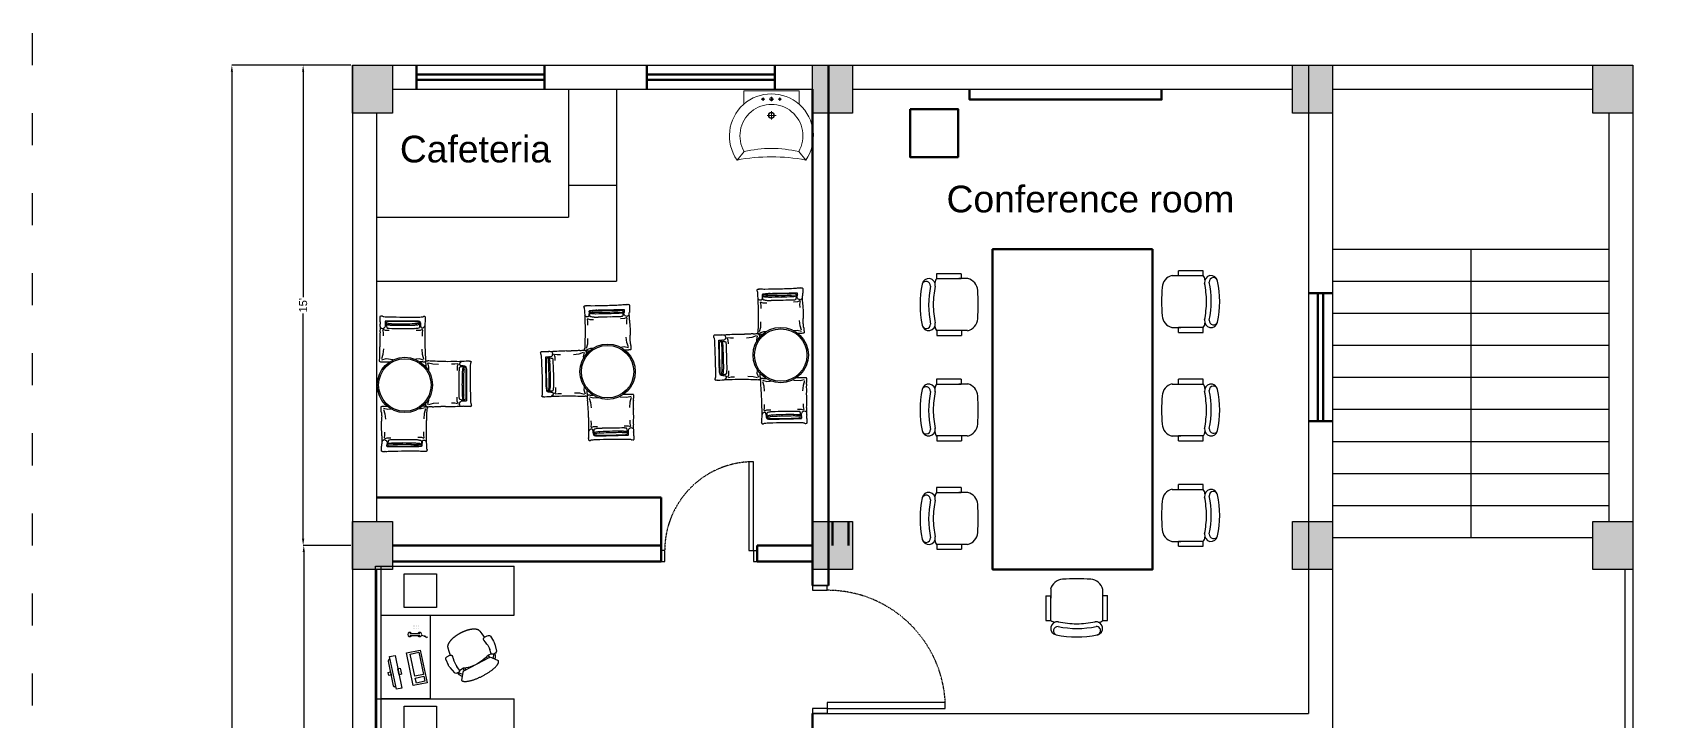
# Model space of a CAD drawing. Header units: inches. Extents: x 2702 to 16065, y 1501 to 3657.
# Drawn here: x 5387 to 5997, y 2632 to 2890 of the extents above; entities that cross this region are included whole.
import ezdxf

# ---------------------------------------------------------------- set-up
doc = ezdxf.new("R2010")
doc.units = ezdxf.units.IN
doc.linetypes.add('ACAD_ISO03W100', pattern=[30, 12, -18])
doc.linetypes.add('HIDDEN4', pattern=[0.09375, 0.0625, -0.03125])
doc.layers.add('A-FURNITURE', color=255, linetype='Continuous', lineweight=5)
for name, color, linetype in [('dimensions', 210, 'Continuous'), ('furniture', 7, 'Continuous'), ('sanitary', 110, 'Continuous'), ('text', 10, 'Continuous')]:
    doc.layers.add(name, color=color, linetype=linetype)
doc.styles.get("Standard").update_dxf_attribs({"font": 'arial.ttf'})
doc.dimstyles.new('ISO-25', dxfattribs={"dimtxt": 3, "dimasz": 2.5, "dimexe": 0, "dimexo": 0.625, "dimtad": 0, "dimlunit": 4, "dimtxsty": 'Standard', "dimcen": 2.5, "dimadec": 0, "dimazin": 0, "dimtfac": 1, "dimtmove": 0, "dimatfit": 3, "dimfxl": 1, "dimarcsym": 0})

# ---------------------------------------------------------------- blocks, each defined once
blk = doc.blocks.new('*D31')
at = {"layer": 'Defpoints', "color": 0, "transparency": 16777216}
for p in [(5461.75, 2878.23), (5507.01, 2878.23), (5507.01, 1978.23)]:
    blk.add_point(p, dxfattribs=at)
at = {"layer": 'dimensions', "color": 0, "lineweight": -2, "transparency": 16777216}
for p, q in [((5506.38, 2878.23), (5461.75, 2878.23)), ((5461.75, 2875.73), (5461.75, 2431.39)), ((5461.75, 1980.73), (5461.75, 2425.07)), ((5506.38, 1978.23), (5461.75, 1978.23))]:
    blk.add_line(p, q, dxfattribs=at)
at = {"layer": 'dimensions', "color": 0, "transparency": 16777216}
for points in [[(5461.33, 2875.73), (5462.16, 2875.73), (5461.75, 2878.23)], [(5461.33, 1980.73), (5462.16, 1980.73), (5461.75, 1978.23)]]:
    blk.add_solid(points, dxfattribs=at)
at = {"layer": 'dimensions', "color": 0, "lineweight": 100, "transparency": 16777216, "insert": (5461.75, 2428.23), "char_height": 3, "attachment_point": 5, "rotation": 90}
blk.add_mtext("75'", dxfattribs=at)
blk = doc.blocks.new('*D38')
at = {"layer": 'Defpoints', "color": 0, "transparency": 16777216}
for p in [(5488.71, 2698.23), (5507.01, 2698.23), (5507.01, 2518.23)]:
    blk.add_point(p, dxfattribs=at)
at = {"layer": 'dimensions', "color": 0, "lineweight": -2, "transparency": 16777216}
for p, q in [((5506.38, 2698.23), (5488.71, 2698.23)), ((5488.71, 2695.73), (5488.71, 2611.26)), ((5488.71, 2520.73), (5488.71, 2605.2)), ((5506.38, 2518.23), (5488.71, 2518.23))]:
    blk.add_line(p, q, dxfattribs=at)
at = {"layer": 'dimensions', "color": 0, "transparency": 16777216}
for points in [[(5488.29, 2695.73), (5489.13, 2695.73), (5488.71, 2698.23)], [(5488.29, 2520.73), (5489.13, 2520.73), (5488.71, 2518.23)]]:
    blk.add_solid(points, dxfattribs=at)
at = {"layer": 'dimensions', "color": 0, "lineweight": 100, "transparency": 16777216, "insert": (5488.71, 2608.23), "char_height": 3, "attachment_point": 5, "rotation": 90}
blk.add_mtext("15'", dxfattribs=at)
blk = doc.blocks.new('*D39')
at = {"layer": 'Defpoints', "color": 0, "transparency": 16777216}
for p in [(5488.48, 2878.23), (5507.01, 2878.23), (5507.01, 2698.23)]:
    blk.add_point(p, dxfattribs=at)
at = {"layer": 'dimensions', "color": 0, "lineweight": -2, "transparency": 16777216}
for p, q in [((5506.38, 2878.23), (5488.48, 2878.23)), ((5488.48, 2875.73), (5488.48, 2791.26)), ((5488.48, 2700.73), (5488.48, 2785.2)), ((5506.38, 2698.23), (5488.48, 2698.23))]:
    blk.add_line(p, q, dxfattribs=at)
at = {"layer": 'dimensions', "color": 0, "transparency": 16777216}
for points in [[(5488.06, 2875.73), (5488.89, 2875.73), (5488.48, 2878.23)], [(5488.06, 2700.73), (5488.89, 2700.73), (5488.48, 2698.23)]]:
    blk.add_solid(points, dxfattribs=at)
at = {"layer": 'dimensions', "color": 0, "lineweight": 100, "transparency": 16777216, "insert": (5488.48, 2788.23), "char_height": 3, "attachment_point": 5, "rotation": 90}
blk.add_mtext("15'", dxfattribs=at)
blk = doc.blocks.new('CH3')
for p, q in [((-259, 349), (-259, 141)), ((-218, 349), (-259, 349)), ((-218, 142), (-218, 349)), ((259, 350), (218, 350)), ((218, 350), (218, 142)), ((259, 142), (259, 350)), ((-218, 89), (-218, 163)), ((218, 87), (218, 162))]:
    blk.add_line(p, q)
at = {"linetype": 'Continuous'}
for p, q in [((-218, 141), (-259, 141)), ((259, 142), (218, 142))]:
    blk.add_line(p, q, dxfattribs=at)
for centre, radius, start, end in [((-163, 416), 55.3, 99.8988, 279.7522), ((-166, 436), 35.2, 94.9128, 274.9128), ((0, -348), 836, 78.0899, 101.9101), ((-4, -349), 766, 78.0112, 101.9888), ((163, 416), 55.3, 260.2478, 80.1012), ((159, 437), 36.2, 265.0872, 70.3213), ((18, -535), 913, 91.1567, 100.8714), ((-18, -535), 913, 79.1286, 88.8433), ((-111, 115), 111, 193.2566, 265.9234), ((0, 1666), 1666, 265.9234, 274.0766), ((111, 115), 111, 274.0766, 345.8334)]:
    blk.add_arc(centre, radius, start, end, dxfattribs=at)
for centre, start, end in [((-181, 309), 90.7226, 132.8382), ((180, 309), 47.1618, 87.5717)]:
    blk.add_arc(centre, 54.9, start, end)
blk = doc.blocks.new('con tab')
at = {"layer": 'A-FURNITURE', "color": 0, "lineweight": 100}
blk.add_lwpolyline([(4432.91, 2809.23), (4432.91, 2689.23), (4372.91, 2689.23), (4372.91, 2809.23)], close=True, dxfattribs=at)
at = {"color": 0, "xscale": 0.04466668239768105, "yscale": 0.04466668239768105, "zscale": 0.04466668239768105}
for p, rotation in [((4367.52, 2788.49), 89.99999999999999), ((4436.25, 2789.62), 270), ((4367.52, 2748.97), 89.99999999999999), ((4436.25, 2748.97), 270), ((4367.52, 2708.32), 89.99999999999999), ((4436.25, 2709.46), 270), ((4404.43, 2685.71), 180)]:
    blk.add_blockref('CH3', p, dxfattribs=dict(at, rotation=rotation))
blk = doc.blocks.new('AP00XXXX$0$A$C53421247')
at = {"color": 0}
for p, q in [((7, 368), (36, 460)), ((90, 476), (63, 478)), ((73, 477), (80, 503)), ((80, 503), (99, 534)), ((82, 595), (83, 598)), ((82, 593), (82, 595)), ((140, 501), (82, 587)), ((83, 598), (85, 600)), ((85, 600), (87, 604)), ((87, 604), (90, 607)), ((90, 607), (92, 609)), ((92, 609), (95, 612)), ((95, 493), (93, 475)), ((95, 612), (99, 614)), ((113, 514), (95, 493)), ((99, 614), (103, 617)), ((99, 534), (115, 538)), ((113, 453), (100, 394)), ((103, 617), (106, 619)), ((106, 619), (111, 621)), ((111, 621), (115, 624)), ((120, 459), (111, 457)), ((127, 514), (113, 514)), ((115, 624), (120, 626)), ((120, 626), (126, 628)), ((123, 459), (120, 459)), ((145, 454), (123, 459)), ((126, 628), (132, 630)), ((134, 510), (127, 514)), ((132, 630), (137, 632)), ((137, 632), (144, 634)), ((151, 491), (140, 501)), ((144, 634), (149, 636)), ((160, 452), (145, 454)), ((149, 636), (157, 638)), ((165, 488), (151, 491)), ((157, 638), (163, 639)), ((168, 452), (160, 452)), ((163, 639), (170, 641)), ((166, 452), (165, 488)), ((550, 463), (165, 488)), ((184, 457), (168, 452)), ((170, 641), (178, 643)), ((178, 643), (186, 644)), ((255, 473), (184, 457)), ((186, 644), (194, 646)), ((195, 486), (192, 459)), ((194, 646), (202, 647)), ((202, 647), (210, 648)), ((210, 648), (219, 649)), ((219, 649), (227, 650)), ((227, 650), (236, 651)), ((236, 651), (245, 652)), ((245, 652), (254, 652)), ((254, 652), (263, 653)), ((264, 474), (255, 473)), ((263, 653), (273, 653)), ((327, 478), (264, 474)), ((273, 653), (282, 654)), ((282, 654), (292, 654)), ((292, 654), (302, 654)), ((302, 654), (311, 654)), ((311, 654), (321, 654)), ((321, 654), (331, 654)), ((373, 474), (327, 478)), ((331, 654), (341, 654)), ((341, 654), (351, 653)), ((351, 653), (361, 653)), ((361, 653), (371, 652)), ((371, 652), (381, 652)), ((434, 465), (373, 474)), ((381, 652), (390, 651)), ((390, 651), (401, 650)), ((401, 650), (410, 649)), ((410, 649), (420, 648)), ((420, 648), (430, 646)), ((430, 646), (439, 646)), ((461, 459), (434, 465)), ((439, 646), (449, 644)), ((449, 644), (458, 642)), ((458, 642), (468, 641)), ((496, 446), (461, 459)), ((468, 641), (477, 639)), ((477, 639), (486, 637)), ((486, 637), (495, 636)), ((495, 636), (504, 634)), ((529, 434), (496, 446)), ((504, 634), (513, 632)), ((513, 632), (520, 630)), ((520, 465), (518, 438)), ((520, 630), (529, 627)), ((529, 627), (537, 625)), ((537, 625), (545, 623)), ((545, 623), (552, 620)), ((545, 430), (550, 463)), ((550, 463), (564, 465)), ((552, 620), (559, 618)), ((559, 618), (566, 616)), ((564, 465), (576, 474)), ((566, 616), (573, 614)), ((573, 614), (580, 611)), ((576, 474), (643, 549)), ((580, 611), (586, 608)), ((585, 483), (591, 485)), ((586, 608), (592, 605)), ((591, 485), (604, 482)), ((592, 605), (597, 603)), ((597, 603), (603, 600)), ((603, 600), (608, 597)), ((604, 482), (620, 461)), ((618, 502), (606, 508)), ((608, 597), (613, 595)), ((613, 595), (617, 591)), ((617, 591), (621, 588)), ((633, 471), (618, 502)), ((620, 461), (621, 444)), ((621, 588), (625, 586)), ((650, 442), (623, 444)), ((625, 586), (629, 582)), ((629, 582), (632, 580)), ((632, 580), (635, 576)), ((636, 460), (633, 471)), ((635, 576), (637, 574)), ((638, 443), (636, 460)), ((637, 574), (639, 571)), ((639, 571), (641, 568)), ((641, 568), (642, 565)), ((642, 565), (643, 562)), ((643, 562), (644, 559)), ((644, 559), (645, 556)), ((645, 556), (645, 553)), ((2, 245), (0, 325)), ((97, 312), (98, 282)), ((98, 280), (103, 245)), ((545, 430), (529, 434)), ((564, 429), (545, 430)), ((588, 432), (564, 429)), ((588, 250), (580, 218)), ((591, 432), (588, 432)), ((593, 282), (588, 252)), ((597, 428), (591, 432)), ((595, 413), (600, 364)), ((690, 327), (673, 421)), ((682, 205), (691, 283)), ((26, 220), (76, 217)), ((83, 159), (80, 217)), ((90, 114), (83, 159)), ((90, 111), (90, 114)), ((90, 110), (90, 111)), ((91, 107), (90, 110)), ((92, 105), (91, 107)), ((92, 102), (92, 105)), ((93, 100), (92, 102)), ((94, 98), (93, 100)), ((95, 96), (94, 98)), ((96, 93), (95, 96)), ((97, 91), (96, 93)), ((99, 89), (97, 91)), ((100, 87), (99, 89)), ((101, 84), (100, 87)), ((103, 82), (101, 84)), ((105, 80), (103, 82)), ((107, 78), (105, 80)), ((109, 76), (107, 78)), ((111, 73), (109, 76)), ((113, 72), (111, 73)), ((116, 69), (113, 72)), ((118, 67), (116, 69)), ((120, 65), (118, 67)), ((123, 63), (120, 65)), ((125, 60), (123, 63)), ((128, 59), (125, 60)), ((132, 57), (128, 59)), ((135, 54), (132, 57)), ((138, 53), (135, 54)), ((141, 51), (138, 53)), ((144, 49), (141, 51)), ((148, 47), (144, 49)), ((151, 45), (148, 47)), ((155, 44), (151, 45)), ((158, 42), (155, 44)), ((162, 40), (158, 42)), ((165, 38), (162, 40)), ((169, 36), (165, 38)), ((173, 34), (169, 36)), ((178, 33), (173, 34)), ((182, 31), (178, 33)), ((186, 30), (182, 31)), ((190, 28), (186, 30)), ((194, 27), (190, 28)), ((199, 25), (194, 27)), ((204, 24), (199, 25)), ((207, 22), (204, 24)), ((212, 21), (207, 22)), ((217, 19), (212, 21)), ((221, 18), (217, 19)), ((226, 17), (221, 18)), ((231, 16), (226, 17)), ((236, 15), (231, 16)), ((241, 14), (236, 15)), ((246, 13), (241, 14)), ((250, 11), (246, 13)), ((256, 10), (250, 11)), ((261, 9), (256, 10)), ((266, 8), (261, 9)), ((271, 8), (266, 8)), ((276, 7), (271, 8)), ((281, 6), (276, 7)), ((287, 5), (281, 6)), ((291, 4), (287, 5)), ((297, 4), (291, 4)), ((302, 4), (297, 4)), ((307, 2), (302, 4)), ((313, 2), (307, 2)), ((318, 2), (313, 2)), ((323, 1), (318, 2)), ((328, 1), (323, 1)), ((334, 1), (328, 1)), ((339, 1), (334, 1)), ((344, 0), (339, 1)), ((350, 1), (344, 0)), ((356, 0), (350, 1)), ((360, 0), (356, 0)), ((366, 0), (360, 0)), ((371, 0), (366, 0)), ((376, 1), (371, 0)), ((382, 0), (376, 1)), ((387, 1), (382, 0)), ((392, 1), (387, 1)), ((397, 1), (392, 1)), ((402, 1), (397, 1)), ((407, 2), (402, 1)), ((412, 2), (407, 2)), ((417, 3), (412, 2)), ((423, 3), (417, 3)), ((427, 4), (423, 3)), ((432, 4), (427, 4)), ((437, 6), (432, 4)), ((442, 6), (437, 6)), ((447, 7), (442, 6)), ((451, 8), (447, 7)), ((455, 9), (451, 8)), ((460, 9), (455, 9)), ((465, 10), (460, 9)), ((469, 12), (465, 10)), ((474, 12), (469, 12)), ((478, 13), (474, 12)), ((482, 15), (478, 13)), ((486, 16), (482, 15)), ((490, 17), (486, 16)), ((494, 18), (490, 17)), ((498, 19), (494, 18)), ((502, 21), (498, 19)), ((506, 22), (502, 21)), ((510, 23), (506, 22)), ((514, 25), (510, 23)), ((517, 27), (514, 25)), ((520, 28), (517, 27)), ((524, 30), (520, 28)), ((528, 31), (524, 30)), ((530, 33), (528, 31)), ((533, 35), (530, 33)), ((537, 36), (533, 35)), ((539, 38), (537, 36)), ((542, 40), (539, 38)), ((545, 42), (542, 40)), ((547, 43), (545, 42)), ((550, 46), (547, 43)), ((552, 47), (550, 46)), ((555, 49), (552, 47)), ((557, 51), (555, 49)), ((559, 53), (557, 51)), ((561, 55), (559, 53)), ((563, 57), (561, 55)), ((565, 59), (563, 57)), ((567, 61), (565, 59)), ((568, 63), (567, 61)), ((569, 65), (568, 63)), ((571, 67), (569, 65)), ((572, 70), (571, 67)), ((573, 71), (572, 70)), ((574, 74), (573, 71)), ((575, 76), (574, 74)), ((576, 78), (575, 76)), ((577, 81), (576, 78)), ((577, 82), (590, 128)), ((577, 82), (577, 81)), ((590, 128), (600, 187)), ((602, 186), (655, 183))]:
    blk.add_line(p, q, dxfattribs=at)
for centre, radius, start, end in [((60, 452), 25.4, 85.1777, 163.418), ((88, 591), 6.35, 164.3929, 214.029), ((87, 451), 25.4, 6.3757, 85.1777), ((620, 418), 25.4, 85.208, 169.2349), ((638, 553), 6.35, 318.2555, 357.1149), ((648, 417), 25.4, 9.9024, 85.208), ((153, 324), 152, 163.1174, 179.4456), ((28, 245), 25.4, 180.1777, 266.5099), ((78, 242), 25.4, 266.5099, 4.8356), ((446, 342), 350, 171.2066, 184.7536), ((124, 283), 25.4, 182.6801, 187.8199), ((563, 256), 25.4, 345.2, 350.3398), ((251, 353), 350, 348.2663, 1.8132), ((620, 418), 25.4, 169.2349, 190.8913), ((539, 300), 152, 353.5743, 9.9024), ((604, 212), 25.4, 165.2, 266.5099), ((657, 209), 25.4, 266.5099, 353.5743)]:
    blk.add_arc(centre, radius, start, end, dxfattribs=at)
blk = doc.blocks.new('A$C6978789A')
at = {"color": 0}
for p, q in [((-1.628, 0), (-1.628, 1.736)), ((-1.012, 1.736), (-1.628, 1.736)), ((-1.012, 0.072), (-1.012, 1.736)), ((0.036, 0), (0.036, 1.736)), ((0.652, 1.736), (0.036, 1.736)), ((0.652, 0.072), (0.652, 1.736)), ((0.036, 0.688), (-1.012, 0.688)), ((-0.758, 0.61), (-0.743, 0.615)), ((-0.753, 0.62), (-0.738, 0.625)), ((-0.748, 0.63), (-0.733, 0.635)), ((-0.743, 0.64), (-0.728, 0.645)), ((-0.577, 0.558), (-0.168, 0.645)), ((-0.249, 0.605), (-0.185, 0.619)), ((-0.185, 0.619), (-0.162, 0.512)), ((-0.168, 0.645), (-0.131, 0.473)), ((0.036, 0.688), (0.036, 0.072)), ((1.7, 0.688), (0.652, 0.688)), ((0.906, 0.61), (0.921, 0.615)), ((0.911, 0.62), (0.926, 0.625)), ((0.916, 0.63), (0.931, 0.635)), ((0.921, 0.64), (0.936, 0.645)), ((1.088, 0.558), (1.496, 0.645)), ((1.415, 0.605), (1.479, 0.619)), ((1.479, 0.619), (1.502, 0.512)), ((1.496, 0.645), (1.533, 0.473)), ((1.7, 0.688), (1.7, 0.072)), ((-0.89, 0.541), (-0.89, 0.541)), ((-0.89, 0.517), (-0.89, 0.517)), ((-0.89, 0.494), (-0.89, 0.494)), ((-0.89, 0.471), (-0.89, 0.471)), ((-0.866, 0.541), (-0.866, 0.541)), ((-0.866, 0.517), (-0.866, 0.517)), ((-0.866, 0.494), (-0.866, 0.494)), ((-0.866, 0.471), (-0.866, 0.471)), ((-0.843, 0.541), (-0.843, 0.541)), ((-0.843, 0.517), (-0.843, 0.517)), ((-0.843, 0.494), (-0.843, 0.494)), ((-0.843, 0.471), (-0.843, 0.471)), ((-0.783, 0.429), (-0.783, 0.553)), ((-0.762, 0.577), (-0.753, 0.606)), ((-0.758, 0.429), (-0.758, 0.553)), ((-0.54, 0.386), (-0.577, 0.558)), ((-0.55, 0.541), (-0.271, 0.601)), ((-0.527, 0.433), (-0.55, 0.541)), ((-0.131, 0.473), (-0.54, 0.386)), ((-0.248, 0.493), (-0.527, 0.433)), ((-0.271, 0.601), (-0.248, 0.493)), ((-0.226, 0.498), (-0.249, 0.605)), ((-0.162, 0.512), (-0.226, 0.498)), ((0.774, 0.541), (0.774, 0.541)), ((0.774, 0.517), (0.774, 0.517)), ((0.774, 0.494), (0.774, 0.494)), ((0.774, 0.471), (0.774, 0.471)), ((0.798, 0.541), (0.798, 0.541)), ((0.798, 0.517), (0.798, 0.517)), ((0.798, 0.494), (0.798, 0.494)), ((0.798, 0.471), (0.798, 0.471)), ((0.821, 0.541), (0.821, 0.541)), ((0.821, 0.517), (0.821, 0.517)), ((0.821, 0.494), (0.821, 0.494)), ((0.821, 0.471), (0.821, 0.471)), ((0.881, 0.429), (0.881, 0.553)), ((0.902, 0.577), (0.911, 0.606)), ((0.906, 0.429), (0.906, 0.553)), ((1.124, 0.386), (1.088, 0.558)), ((1.114, 0.541), (1.393, 0.601)), ((1.137, 0.433), (1.114, 0.541)), ((1.533, 0.473), (1.124, 0.386)), ((1.416, 0.493), (1.137, 0.433)), ((1.393, 0.601), (1.416, 0.493)), ((1.438, 0.498), (1.415, 0.605)), ((1.502, 0.512), (1.438, 0.498)), ((-0.439, 0.157), (-0.129, 0.223)), ((-0.129, 0.223), (-0.117, 0.241)), ((-0.12, 0.254), (-0.117, 0.241)), ((1.225, 0.157), (1.535, 0.223)), ((1.535, 0.223), (1.547, 0.241)), ((1.544, 0.254), (1.547, 0.241)), ((0.036, 0.072), (-1.628, 0.072)), ((0.036, 0.072), (-1.628, 0.072)), ((0.036, 0), (-1.628, 0)), ((0.036, 0), (-1.628, 0)), ((0.036, 0), (-1.628, 0)), ((-0.46, 0.181), (-0.457, 0.168)), ((-0.457, 0.168), (-0.439, 0.157)), ((1.7, 0), (0, 0)), ((1.7, 0.072), (0.036, 0.072)), ((1.7, 0.072), (0.036, 0.072)), ((0.036, 0), (0.036, 0.072)), ((1.7, 0), (0.036, 0)), ((1.204, 0.181), (1.207, 0.168)), ((1.207, 0.168), (1.225, 0.157)), ((1.7, 0), (1.7, 0.072)), ((1.7, 0), (0.036, 0))]:
    blk.add_line(p, q, dxfattribs=at)
for points in [[(-1.111, 0.36), (-1.532, 0.36), (-1.532, 0.764), (-1.111, 0.764)], [(0.548, 0.36), (0.127, 0.36), (0.127, 0.764), (0.548, 0.764)], [(-0.509, 0.244), (-0.101, 0.331), (-0.086, 0.261), (-0.494, 0.174)], [(-0.349, 0.308), (-0.273, 0.324), (-0.267, 0.296), (-0.343, 0.28)], [(1.155, 0.244), (1.563, 0.331), (1.578, 0.261), (1.17, 0.174)], [(1.315, 0.308), (1.391, 0.324), (1.397, 0.296), (1.321, 0.28)], [(-0.303, 0.186), (-0.265, 0.194), (-0.259, 0.166), (-0.297, 0.158)], [(1.361, 0.186), (1.399, 0.194), (1.405, 0.166), (1.367, 0.158)]]:
    blk.add_lwpolyline(points, close=True, dxfattribs=at)
for centre, start, end in [((-0.771, 0.553), 298.4915, 241.5085), ((-0.771, 0.429), 118.4915, 61.5085), ((0.893, 0.553), 298.4915, 241.5085), ((0.893, 0.429), 118.4915, 61.5085)]:
    blk.add_arc(centre, 0.026, start, end, dxfattribs=at)
at = {"color": 0, "xscale": -0.0009244712992276988, "yscale": 0.0009244712990721382, "zscale": 0.0009244712990936547, "rotation": 294.0917746407043}
for p in [(-0.666, 0.787), (0.998, 0.787)]:
    blk.add_blockref('AP00XXXX$0$A$C53421247', p, dxfattribs=at)
blk = doc.blocks.new('4ftwin')
at = {"color": 7, "lineweight": 100, "true_color": 0xffffff}
for p, q in [((0, 0), (9, 0)), ((3.5, 0), (3.5, -48)), ((5.5, 0), (5.5, -48)), ((0, -48), (9, -48))]:
    blk.add_line(p, q, dxfattribs=at)
blk = doc.blocks.new('furn 011')
at = {"color": 0}
for p, q in [((-268, 666), (-261, 632)), ((-266, 675), (-235, 662)), ((-261, 632), (-263, 591)), ((-235, 662), (-185, 660)), ((204, 664), (154, 663)), ((235, 676), (204, 664)), ((237, 668), (230, 633)), ((230, 633), (231, 592)), ((-266, 356), (-262, 424)), ((231, 361), (224, 429)), ((-703, 222), (-691, 192)), ((-695, 224), (-660, 218)), ((-660, 218), (-619, 220)), ((-384, 223), (-452, 219)), ((-328, 239), (-384, 223)), ((-313, 237), (-329, 184)), ((-282, 299), (-266, 356)), ((-280, 285), (-227, 301)), ((-227, 301), (-184, 298)), ((194, 304), (176, 303)), ((248, 291), (194, 304)), ((249, 305), (231, 361)), ((288, 259), (304, 206)), ((303, 261), (359, 244)), ((359, 244), (427, 241)), ((635, 240), (594, 241)), ((670, 246), (635, 240)), ((666, 213), (664, 163)), ((678, 244), (666, 213)), ((-691, 192), (-689, 141)), ((-329, 184), (-324, 100)), ((304, 206), (302, 176)), ((-693, -248), (-692, -197)), ((-333, -238), (-324, -154)), ((308, -216), (304, -174)), ((668, -226), (667, -176)), ((-705, -279), (-693, -248)), ((-696, -281), (-662, -273)), ((-662, -273), (-621, -274)), ((-390, -274), (-457, -268)), ((-334, -293), (-390, -274)), ((-319, -291), (-333, -238)), ((294, -270), (308, -216)), ((309, -271), (365, -253)), ((365, -253), (432, -246)), ((637, -252), (596, -253)), ((671, -259), (637, -252)), ((680, -257), (668, -226))]:
    blk.add_line(p, q, dxfattribs=at)
for radius in [350, 332]:
    blk.add_circle((0, 0), radius, dxfattribs=at)
for centre, radius, start, end in [((-316, 832), 15.9, 319.9969, 2.8095), ((-300, 846), 12.8, 271.9389, 319.9969), ((-281, 863), 27.2, 248.8626, 271.9389), ((-282, 790), 46, 68.8626, 86.565), ((-278, -409), 1242, 86.565, 89.434), ((-126, -9277), 10108, 89.434, 90.4395), ((241, -10125), 10959, 90.4395, 91.3992), ((257, -560), 1397, 91.3992, 94.0877), ((245, 772), 68.4, 94.0877, 109.1492), ((239, 891), 51.4, 271.7511, 289.1492), ((268, 864), 25, 239.621, 271.7511), ((279, 841), 10.3, 188.4614, 239.621), ((343, 831), 69.1, 179.4628, 188.4614), ((-357, 810), 54.9, 2.8095, 12.3096), ((-218, 820), 84.8, 184.6675, 192.3096), ((1520, 844), 1821, 181.3127, 184.6675), ((-305, 700), 19.8, 0.7478, 61.6427), ((3321, 628), 3616, 178.9322, 181.3127), ((-291, 667), 34.1, 56.8821, 80.2168), ((-263, 640), 56.7, 80.2168, 100.0221), ((-247, 693), 6.74, 100.0221, 159.8883), ((-196, 690), 52.6, 159.8883, 169.648), ((355, 630), 606, 169.648, 172.5213), ((-69, 736), 171, 172.5213, 178.9948), ((-274, 767), 35.8, 344.7999, 358.9948), ((-241, 776), 10.1, 287.2878, 344.7999), ((-414, 730), 182, 353.0033, 1.6387), ((-245, 700), 14.1, 1.6387, 33.0071), ((-418, 787), 193, 344.3991, 353.0033), ((-234, 894), 121, 271.2962, 287.2878), ((-235, 683), 18.3, 33.0071, 76.2584), ((-231, 747), 5.53, 309.7991, 355.856), ((-229, 740), 2.93, 355.856, 67.4842), ((-232, 772), 9.34, 304.5306, 344.3991), ((-226, 755), 8.68, 273.4104, 309.7991), ((-244, 644), 98.2, 67.4842, 79.0841), ((-223, 782), 12.9, 271.3922, 304.5306), ((-212, 1014), 266, 268.0515, 273.4104), ((-224, 491), 202, 76.2584, 89.011), ((-236, 9460), 8689, 270.1353, 271.3922), ((-218, 416), 319, 79.0841, 87.9343), ((-246, 5429), 4650, 270.5841, 271.2962), ((-282, -5281), 6031, 88.0515, 89.1761), ((-178, -2221), 2908, 89.011, 89.9487), ((-121, -2730), 3459, 87.9343, 90.6175), ((-133, 6183), 5403, 269.9235, 270.5841), ((-3, -28801), 29488, 89.9487, 90.2432), ((97, 41814), 41034, 269.756, 269.9235), ((-16, -9054), 9800, 89.1761, 90.3583), ((146, 9190), 8418, 268.8383, 270.1353), ((200, -4674), 5405, 90.6175, 92.0829), ((194, -7975), 8664, 90.2432, 91.1245), ((341, 42592), 41813, 269.5901, 269.756), ((169, 1293), 550, 265.3647, 270.3583), ((178, 516), 217, 92.0829, 99.3974), ((180, 499), 191, 91.1245, 97.0553), ((207, 1865), 1087, 267.6755, 269.5901), ((181, 821), 51.5, 252.1961, 268.8383), ((203, 618), 120, 99.3974, 106.1307), ((187, 773), 33.2, 243.6605, 265.3647), ((187, 686), 10.8, 97.0553, 158.2956), ((192, 773), 12.6, 197.0294, 252.1961), ((186, 734), 3.66, 106.1307, 145.3925), ((186, 739), 2.06, 145.3925, 243.6605), ((286, 693), 101, 158.2956, 177.5209), ((283, 757), 94.4, 177.5209, 197.0294), ((204, 793), 15.7, 251.678, 267.6755), ((153, 739), 49.5, 341.6074, 1.3795), ((183, 714), 19.5, 1.3795, 29.2056), ((264, 740), 61.7, 161.6074, 179.3009), ((141, 658), 83.2, 29.2056, 42.5643), ((205, 778), 1.74, 186.1729, 251.678), ((346, 774), 142, 179.3009, 186.1729), ((213, 664), 35, 42.5643, 88.5841), ((271, 655), 46.3, 94.5578, 134.4941), ((-183, 757), 453, 354.3515, 357.9247), ((-2756, 520), 3029, 359.8598, 3.6276), ((1655, 653), 1388, 174.3515, 176.3924), ((866, 784), 593, 176.3924, 179.4628), ((8988, -7), 9296, 177.2108, 177.9775), ((5697, 334), 5995, 177.9775, 178.9322), ((-709, 434), 982, 357.4, 1.1617), ((1838, 465), 1565, 178.2278, 180.3801), ((-853, 247), 12.8, 130.0031, 178.0611), ((-839, 246), 27.2, 178.0611, 201.1374), ((-907, 220), 46, 3.435, 21.1374), ((-851, 244), 15.9, 87.1905, 130.0031), ((-2101, 148), 1242, 0.566, 3.435), ((-853, 205), 54.9, 77.6904, 87.1905), ((-824, 342), 84.8, 257.6904, 265.3325), ((-682, 2072), 1821, 265.3325, 268.6873), ((-747, 233), 19.8, 28.3573, 89.2522), ((-758, 223), 34.1, 9.7832, 33.1179), ((-731, 211), 6.74, 290.1117, 349.9779), ((-641, 3867), 3616, 268.6873, 271.0678), ((-780, 220), 56.7, 349.9779, 9.7832), ((-685, 6246), 5995, 271.0678, 272.0225), ((-802, 9545), 9296, 272.0225, 272.7892), ((-362, 510), 251, 272.7892, 279.9769), ((-308, 205), 58.4, 85.0346, 99.9769), ((-364, 285), 58.4, 350.0231, 4.9654), ((-313, 266), 10.2, 4.9654, 53.194), ((-55, 277), 251, 170.0231, 177.2108), ((-303, 251), 16.7, 53.194, 90.4461), ((-304, 253), 10.2, 36.806, 85.0346), ((-309, 249), 16.7, 359.5539, 36.806), ((-133, -17479), 17744, 90.4461, 90.5153), ((-18036, 388), 17744, 359.4847, 359.5539), ((40257, -137), 40551, 179.4847, 179.5305), ((-604, 40814), 40551, 270.4695, 270.5153), ((-33461, 4063579), 4063450, 270.468453, 270.468587), ((193, -3720), 3985, 89.1422, 89.4975), ((278, 129), 139, 90.9608, 100.3913), ((254, 281), 16.7, 323.194, 0.4461), ((-17475, 111), 17744, 0.4461, 0.5153), ((40817, 582), 40551, 180.4695, 180.5038), ((270, 291), 10.2, 274.9654, 323.194), ((-121, 337), 397, 1.1617, 7.6937), ((280, 265), 5.4, 100.3913, 149.7281), ((828, 365), 553, 182.1578, 187.6937), ((288, 343), 58.4, 260.0231, 274.9654), ((287, 270), 7.67, 149.7281, 176.748), ((468, 281), 188, 176.748, 182.1578), ((281, 34), 251, 80.0231, 87.2108), ((-4, -9009), 9296, 87.2108, 87.9775), ((337, -5719), 5995, 87.9775, 88.9322), ((632, -3342), 3616, 88.9322, 91.3127), ((687, 214), 18.3, 303.0071, 346.2584), ((847, -1542), 1821, 91.3127, 94.6675), ((671, 269), 34.1, 326.8821, 350.2168), ((643, 241), 56.7, 350.2168, 10.0221), ((697, 225), 6.74, 10.0221, 69.8883), ((694, 174), 52.6, 69.8883, 79.648), ((704, 284), 19.8, 270.7478, 331.6427), ((704, 224), 14.1, 271.6387, 303.0071), ((633, -377), 606, 79.648, 82.5213), ((734, 392), 182, 263.0033, 271.6387), ((791, 396), 193, 254.3991, 263.0033), ((739, 48), 171, 82.5213, 88.9948), ((744, 207), 2.93, 265.856, 337.4842), ((751, 209), 5.53, 219.7991, 265.856), ((771, 252), 35.8, 254.7999, 268.9948), ((780, 219), 10.1, 197.2878, 254.7999), ((898, 212), 121, 181.2962, 197.2878), ((823, 196), 84.8, 94.6675, 102.3096), ((814, 336), 54.9, 272.8095, 282.3096), ((836, 294), 15.9, 229.9969, 272.8095), ((-405, 257), 1242, 356.565, 359.434), ((793, 261), 46, 338.8626, 356.565), ((849, 279), 12.8, 181.9389, 229.9969), ((867, 259), 27.2, 158.8626, 181.9389), ((-10966, 61), 10108, 359.5605, 0.566), ((3841, 50), 4650, 178.7038, 179.4159), ((4594, 42), 5403, 179.4159, 180.0765), ((40225, 90), 41034, 180.0765, 180.244), ((-687, 152), 121, 162.7122, 178.7038), ((-793, 185), 10.1, 105.2001, 162.7122), ((7887, -39), 8689, 178.6078, 179.8647), ((-787, 172), 12.9, 145.4694, 178.6078), ((-790, 174), 9.34, 105.6009, 145.4694), ((-786, 160), 35.8, 91.0052, 105.2001), ((-741, -3), 193, 96.9967, 105.6009), ((-789, 367), 171, 271.0052, 277.4787), ((-512, 161), 266, 176.5896, 181.9485), ((-6805, -53), 6031, 0.8239, 1.9485), ((-769, 177), 8.68, 140.2009, 176.5896), ((-771, 179), 5.53, 94.144, 140.2009), ((-10574, -107), 9800, 359.6417, 0.8239), ((-771, 181), 2.93, 22.5158, 94.144), ((-859, 145), 98.2, 10.9159, 22.5158), ((-846, 798), 606, 277.4787, 280.352), ((-742, 8), 182, 88.3613, 96.9967), ((-1076, 103), 319, 2.0657, 10.9159), ((-4214, -10), 3459, 359.3825, 2.0657), ((-747, 254), 52.6, 280.352, 290.1117), ((-737, 176), 14.1, 56.9929, 88.3613), ((-739, 172), 18.3, 13.7416, 56.9929), ((-918, 129), 202, 0.989, 13.7416), ((-3624, 82), 2908, 0.0513, 0.989), ((-30203, 58), 29488, 359.7568, 0.0513), ((4063132, -33102), 4063562, 179.530504, 179.53056), ((-2218, 157), 2908, 359.011, 359.9487), ((-28797, -19), 29488, 359.9487, 0.2432), ((495, 202), 202, 346.2584, 359.011), ((-2727, 99), 3459, 357.9343, 0.6175), ((419, 197), 319, 349.0841, 357.9343), ((647, 223), 98.2, 337.4842, 349.0841), ((-9050, -6), 9800, 359.1761, 0.3583), ((759, 204), 8.68, 183.4104, 219.7991), ((-5278, 261), 6031, 358.0515, 359.1761), ((1018, 190), 266, 178.0515, 183.4104), ((775, 210), 9.34, 214.5306, 254.3991), ((785, 201), 12.9, 181.3922, 214.5306), ((9464, 215), 8689, 180.1353, 181.3922), ((9194, -167), 8418, 178.8383, 180.1353), ((5433, 224), 4650, 180.5841, 181.2962), ((6186, 112), 5403, 179.9235, 180.5841), ((41817, -118), 41034, 179.756, 179.9235), ((-9273, 105), 10108, 359.434, 0.4395), ((-10122, -263), 10959, 0.4395, 1.3992), ((-2258, -166), 1397, 355.9123, 358.6008), ((-11818, 67), 10959, 358.6008, 359.5605), ((41004, 93), 41813, 180.244, 180.4099), ((7615, -38), 8418, 179.8647, 181.1617), ((-224, -172), 550, 179.6417, 184.6353), ((-976, -178), 217, 350.6026, 357.9171), ((-6160, 11), 5405, 357.9171, 359.3825), ((-909, -196), 191, 352.9447, 358.8755), ((-9379, -30), 8664, 358.8755, 359.7568), ((-4279, -229), 3985, 359.0392, 0.5538), ((-7972, -215), 8664, 0.2432, 1.1245), ((502, -202), 191, 1.1245, 7.0553), ((690, -208), 10.8, 7.0553, 68.2956), ((-4671, -222), 5405, 0.6175, 2.0829), ((519, -199), 217, 2.0829, 9.3974), ((621, -225), 120, 9.3974, 16.1307), ((737, -208), 3.66, 16.1307, 55.3925), ((777, -209), 33.2, 153.6605, 175.3647), ((1297, -191), 550, 175.3647, 180.3583), ((777, -214), 12.6, 107.0294, 162.1961), ((825, -203), 51.5, 162.1961, 178.8383), ((1869, -229), 1087, 177.6755, 179.5901), ((42595, -363), 41813, 179.5901, 179.756), ((-556, -278), 1397, 1.3992, 4.0877), ((-820, -300), 51.4, 160.8508, 178.2489), ((-846, -300), 25, 178.2489, 210.379), ((-933, -261), 68.4, 340.8508, 355.9123), ((-859, -307), 10.3, 210.379, 261.5386), ((-851, -249), 69.1, 261.5386, 270.5372), ((-855, 275), 593, 270.5372, 273.6076), ((-906, 1069), 1388, 273.6076, 275.6485), ((279, -198), 1087, 180.4099, 182.3245), ((-791, -242), 15.7, 182.3245, 198.322), ((-804, -246), 1.74, 198.322, 263.8271), ((-789, -107), 142, 263.8271, 270.6991), ((-749, -208), 51.5, 181.1617, 197.8039), ((-786, -220), 12.6, 197.8039, 252.9706), ((-762, -141), 94.4, 252.9706, 272.4791), ((-788, -187), 61.7, 270.6991, 288.3926), ((-739, -213), 33.2, 184.6353, 206.3395), ((-767, -227), 2.06, 206.3395, 304.6075), ((-753, -293), 49.5, 88.6205, 108.3926), ((-724, -764), 453, 92.0753, 95.6485), ((-768, -226), 3.66, 304.6075, 343.8693), ((-879, -193), 120, 343.8693, 350.6026), ((-763, -135), 101, 272.4791, 291.7044), ((-753, -263), 19.5, 60.7944, 88.6205), ((-784, -318), 83.2, 47.4357, 60.7944), ((-720, -871), 561, 84.9133, 92.0753), ((-762, -278), 46.3, 315.5059, 355.4422), ((-751, -283), 35, 1.4159, 47.4357), ((-729, -219), 10.8, 291.7044, 352.9447), ((-556, 980), 1298, 264.9133, 269.6199), ((-554, 1247), 1565, 269.6199, 272.6), ((-438, -1297), 982, 88.8383, 92.6), ((-426, -712), 397, 82.3063, 88.8383), ((-299, 229), 553, 262.3063, 267.8422), ((-313, -136), 188, 267.8422, 273.252), ((-303, -316), 7.67, 273.252, 300.2719), ((-302, -318), 5.4, 300.2719, 349.6087), ((-433, -293), 139, 349.6087, 359.0392), ((-3716, -214), 3985, 359.1422, 359.8713), ((132, -299), 139, 0.9608, 10.3913), ((269, -302), 5.4, 10.3913, 59.7281), ((273, -308), 7.67, 59.7281, 86.748), ((284, -489), 188, 86.748, 92.1578), ((369, -850), 553, 92.1578, 97.6937), ((340, 100), 397, 271.1617, 277.6937), ((438, 688), 982, 267.4, 271.1617), ((468, -1859), 1565, 87.4, 90.3801), ((654, -1589), 1298, 90.3801, 95.0867), ((666, 269), 561, 267.9247, 275.0867), ((667, -234), 35, 312.5643, 358.5841), ((658, -293), 46.3, 4.5578, 44.4941), ((696, -307), 101, 68.2956, 87.5209), ((662, -163), 83.2, 299.2056, 312.5643), ((760, 162), 453, 264.3515, 267.9247), ((718, -204), 19.5, 271.3795, 299.2056), ((743, -174), 49.5, 251.6074, 271.3795), ((761, -304), 94.4, 87.5209, 107.0294), ((743, -208), 2.06, 55.3925, 153.6605), ((743, -286), 61.7, 71.6074, 89.3009), ((656, -1677), 1388, 84.3515, 86.3924), ((778, -368), 142, 89.3009, 96.1729), ((781, -227), 1.74, 96.1729, 161.678), ((797, -226), 15.7, 161.678, 177.6755), ((788, -888), 593, 86.3924, 89.4628), ((835, -365), 69.1, 89.4628, 98.4614), ((845, -301), 10.3, 98.4614, 149.621), ((775, -267), 68.4, 4.0877, 19.1492), ((868, -290), 25, 149.621, 181.7511), ((895, -260), 51.4, 181.7511, 199.1492)]:
    blk.add_arc(centre, radius, start, end, dxfattribs=at)
blk = doc.blocks.new('A$C0CE462CD')
for p, q in [((860, 100), (860, 0)), ((860, 0), (894, 0))]:
    blk.add_line(p, q)
blk.add_lwpolyline([(860, 100), (860, 920), (818, 920), (818, 100)], close=True)
for points in [[(6, 0), (40, 0), (40, 100), (6, 100)], [(6, 100), (6, 0)], [(860, 100), (894, 100), (894, 0)]]:
    blk.add_lwpolyline(points)
at = {"linetype": 'HIDDEN4'}
blk.add_arc((859, 102), 819, 92.8508, 180.1309, dxfattribs=at)
blk = doc.blocks.new('TIORA 800x600x850')
at = {"lineweight": 13}
for p, q in [((-529, 0), (0, 0)), ((-529, -130), (-529, 0)), ((0, -130), (0, 0))]:
    blk.add_line(p, q, dxfattribs=at)
at = {"lineweight": 5}
for p, q in [((-361, -80), (-328, -80)), ((-345, -65), (-345, -96)), ((-286, -80), (-243, -80)), ((-265, -58), (-265, -100)), ((-201, -80), (-169, -80)), ((-185, -64), (-185, -97)), ((-304, -235), (-221, -235)), ((-265, -195), (-265, -274)), ((-524, -580), (-592, -660)), ((-5, -580), (63, -660))]:
    blk.add_line(p, q, dxfattribs=at)
for centre, radius in [((-345, -80), 10), ((-265, -80), 15), ((-185, -80), 10), ((-265, -235), 30)]:
    blk.add_circle(centre, radius, dxfattribs=at)
at = {"lineweight": 13}
blk.add_circle((-265, -235), 25, dxfattribs=at)
for centre, radius, start, end in [((-265, -430), 400, 324.9004, 215.0996), ((-265, -430), 300, 330, 210), ((-265, -1690), 1140, 76.8264, 103.1736), ((-265, -2430), 1800, 79.5247, 100.4753)]:
    blk.add_arc(centre, radius, start, end, dxfattribs=at)

msp = doc.modelspace()

# ---------------------------------------------------------------- hatches: boundary and pattern name
at = {"linetype": 'ACAD_ISO03W100', "lineweight": 100}
h = msp.add_hatch(color=256, dxfattribs=at)
h.dxf.hatch_style = 1
h.paths.add_polyline_path([(5522.005, 1996.231), (5507.005, 1996.231), (5507.005, 1978.231), (5522.005, 1978.231)])
h.paths.add_polyline_path([(5694.505, 1996.231), (5679.505, 1996.231), (5679.505, 1978.231), (5694.505, 1978.231)])
h.paths.add_polyline_path([(5874.505, 1996.231), (5859.505, 1996.231), (5859.505, 1978.231), (5874.505, 1978.231)])
h.paths.add_polyline_path([(5987.005, 1996.231), (5972.005, 1996.231), (5972.005, 1978.231), (5987.005, 1978.231)])
h.paths.add_polyline_path([(5874.505, 2167.231), (5859.505, 2167.231), (5859.505, 2149.231), (5874.505, 2149.231)])
h.paths.add_polyline_path([(5694.505, 2167.231), (5679.505, 2167.231), (5679.505, 2149.231), (5694.505, 2149.231)])
h.paths.add_polyline_path([(5522.005, 2167.231), (5507.005, 2167.231), (5507.005, 2149.231), (5522.005, 2149.231)])
h.paths.add_polyline_path([(5987.005, 2347.231), (5972.005, 2347.231), (5972.005, 2329.231), (5987.005, 2329.231)])
h.paths.add_polyline_path([(5874.505, 2347.231), (5859.505, 2347.231), (5859.505, 2329.231), (5874.505, 2329.231)])
h.paths.add_polyline_path([(5694.505, 2347.231), (5679.505, 2347.231), (5679.505, 2329.231), (5694.505, 2329.231)])
h.paths.add_polyline_path([(5522.005, 2347.231), (5507.005, 2347.231), (5507.005, 2329.231), (5522.005, 2329.231)])
h.paths.add_polyline_path([(5522.005, 2527.231), (5507.005, 2527.231), (5507.005, 2509.231), (5522.005, 2509.231)])
h.paths.add_polyline_path([(5694.505, 2527.231), (5679.505, 2527.231), (5679.505, 2509.231), (5694.505, 2509.231)])
h.paths.add_polyline_path([(5874.505, 2527.231), (5859.505, 2527.231), (5859.505, 2509.231), (5874.505, 2509.231)])
h.paths.add_polyline_path([(5987.005, 2527.231), (5972.005, 2527.231), (5972.005, 2509.231), (5987.005, 2509.231)])
h.paths.add_polyline_path([(5987.005, 2707.231), (5972.005, 2707.231), (5972.005, 2689.231), (5987.005, 2689.231)])
h.paths.add_polyline_path([(5874.505, 2707.231), (5859.505, 2707.231), (5859.505, 2689.231), (5874.505, 2689.231)])
h.paths.add_polyline_path([(5694.505, 2707.231), (5679.505, 2707.231), (5679.505, 2689.231), (5694.505, 2689.231)])
h.paths.add_polyline_path([(5522.005, 2707.231), (5507.005, 2707.231), (5507.005, 2689.231), (5522.005, 2689.231)])
h.paths.add_polyline_path([(5522.005, 2878.231), (5507.005, 2878.231), (5507.005, 2860.231), (5522.005, 2860.231)])
h.paths.add_polyline_path([(5694.505, 2878.231), (5679.505, 2878.231), (5679.505, 2860.231), (5694.505, 2860.231)])
h.paths.add_polyline_path([(5874.505, 2878.231), (5859.505, 2878.231), (5859.505, 2860.231), (5874.505, 2860.231)])
h.paths.add_polyline_path([(5987.005, 2878.231), (5972.005, 2878.231), (5972.005, 2860.231), (5987.005, 2860.231)])

# ---------------------------------------------------------------- linework, layer by layer
for p, q in [((5507.005, 2878.231), (5507.005, 1978.231)), ((5507.005, 2878.231), (5987.005, 2878.231)), ((5865.505, 2878.231), (5865.505, 2707.231)), ((5987.005, 2878.231), (5987.005, 1978.231)), ((5522.005, 2869.231), (5570.005, 2869.231)), ((5522.005, 2869.231), (5570.005, 2869.231)), ((5522.005, 2869.231), (5630.005, 2869.231)), ((5522.005, 2869.231), (5679.505, 2869.231)), ((5570.005, 2869.231), (5630.005, 2869.231)), ((5576.005, 2869.231), (5582.005, 2869.231)), ((5588.005, 2869.231), (5612.005, 2869.231)), ((5588.005, 2869.231), (5588.005, 2821.231)), ((5606.005, 2869.231), (5606.005, 2797.231)), ((5636.005, 2869.231), (5651.005, 2869.231)), ((5694.505, 2869.231), (5859.505, 2869.231)), ((5874.505, 2869.231), (5874.505, 2233.926)), ((5874.505, 2869.231), (5972.005, 2869.231)), ((5516.005, 2860.231), (5516.005, 2815.231)), ((5516.005, 2860.231), (5516.005, 2815.231)), ((5516.005, 2860.231), (5516.005, 2707.231)), ((5865.505, 2860.231), (5865.505, 2815.231)), ((5978.005, 2860.231), (5978.005, 2707.231)), ((5588.005, 2833.231), (5606.005, 2833.231)), ((5516.005, 2821.231), (5588.005, 2821.231)), ((5516.005, 2809.231), (5516.005, 2789.731)), ((5865.505, 2809.231), (5865.505, 2707.231)), ((5865.505, 2809.231), (5865.505, 2635.231)), ((5874.505, 2809.231), (5978.005, 2809.231)), ((5926.255, 2809.231), (5926.255, 2701.231)), ((5516.005, 2797.231), (5606.005, 2797.231)), ((5874.505, 2797.231), (5978.005, 2797.231)), ((5874.505, 2785.231), (5978.005, 2785.231)), ((5874.505, 2773.231), (5978.005, 2773.231)), ((5874.505, 2761.231), (5978.005, 2761.231)), ((5874.505, 2749.231), (5978.005, 2749.231)), ((5874.505, 2737.231), (5978.005, 2737.231)), ((5874.505, 2725.231), (5978.005, 2725.231)), ((5874.505, 2713.231), (5978.005, 2713.231)), ((5874.505, 2701.231), (5972.005, 2701.231)), ((5516.005, 2689.231), (5516.005, 2527.231)), ((5865.505, 2689.231), (5865.505, 2635.231)), ((5984.005, 2689.231), (5984.005, 2527.231)), ((5679.505, 2683.231), (5685.505, 2683.231)), ((5679.505, 2635.231), (5865.505, 2635.231))]:
    msp.add_line(p, q)
at = {"color": 7, "lineweight": 100, "true_color": 0xffffff}
for p, q in [((5687.005, 2698.231), (5687.005, 2707.231)), ((5693.005, 2698.231), (5693.005, 2707.231))]:
    msp.add_line(p, q, dxfattribs=at)
at = {"linetype": 'ACAD_ISO03W100'}
msp.add_lwpolyline([(6107.005, 1858.231), (5387.005, 1858.231), (5387.005, 2998.231), (6107.005, 2998.231)], dxfattribs=at)
for points in [[(5507.005, 2860.231), (5507.005, 2878.231), (5522.005, 2878.231), (5522.005, 2860.231)], [(5507.005, 2860.231), (5507.005, 2878.231), (5522.005, 2878.231), (5522.005, 2860.231)], [(5507.005, 2689.231), (5507.005, 2707.231), (5522.005, 2707.231), (5522.005, 2689.231)], [(5679.505, 2689.231), (5679.505, 2707.231), (5694.505, 2707.231), (5694.505, 2689.231)], [(5859.505, 2689.231), (5859.505, 2707.231), (5874.505, 2707.231), (5874.505, 2689.231)], [(5972.005, 2689.231), (5972.005, 2707.231), (5987.005, 2707.231), (5987.005, 2689.231)]]:
    msp.add_lwpolyline(points, close=True)
for points in [[(5679.505, 2878.231), (5694.505, 2878.231), (5694.505, 2860.231), (5679.505, 2860.231), (5679.505, 2878.231)], [(5859.505, 2878.231), (5874.505, 2878.231), (5874.505, 2860.231), (5859.505, 2860.231), (5859.505, 2878.231)], [(5972.005, 2878.231), (5987.005, 2878.231), (5987.005, 2860.231), (5972.005, 2860.231), (5972.005, 2878.231)]]:
    msp.add_lwpolyline(points)
at = {"color": 7, "lineweight": 100, "true_color": 0xffffff}
msp.add_lwpolyline([(5738.366, 2869.231), (5738.366, 2865.309), (5786.366, 2865.309), (5810.366, 2865.309), (5810.366, 2869.231)], dxfattribs=at)
msp.add_lwpolyline([(5716.051, 2861.781), (5716.051, 2843.781), (5734.051, 2843.781), (5734.051, 2861.781)], close=True, dxfattribs=at)
at = {"layer": 'sanitary', "color": 7, "lineweight": 100, "true_color": 0xffffff}
for p, q in [((5685.505, 2754.082), (5685.505, 2878.231)), ((5679.505, 2707.231), (5679.505, 2869.231)), ((5679.505, 2683.231), (5679.505, 2754.082)), ((5685.505, 2683.231), (5685.505, 2754.082)), ((5516.005, 2716.231), (5622.686, 2716.231)), ((5622.686, 2716.231), (5622.686, 2692.231)), ((5522.005, 2698.231), (5622.686, 2698.231)), ((5658.686, 2698.231), (5679.505, 2698.231)), ((5658.686, 2698.231), (5658.686, 2692.231)), ((5859.505, 2698.231), (5859.505, 2698.231)), ((5522.005, 2692.231), (5622.686, 2692.231)), ((5658.686, 2692.231), (5679.505, 2692.231)), ((5679.505, 2629.231), (5679.505, 2635.231))]:
    msp.add_line(p, q, dxfattribs=at)

# ---------------------------------------------------------------- block references
at = {"color": 7, "lineweight": 100, "true_color": 0xffffff, "rotation": 90}
for p in [(5531.006, 2869.231), (5617.378, 2869.231)]:
    msp.add_blockref('4ftwin', p, dxfattribs=at)
at = {"color": 7, "lineweight": 100, "true_color": 0xffffff}
for name, p, xscale, yscale, zscale in [('TIORA 800x600x850', (5674.491, 2868.66), 0.03937007874015748, 0.03937007874015748, 0.03937007874015748), ('A$C0CE462CD', (5622.439, 2692.231), 0.04054794520548879, 0.04054794520548879, 0.04054794520548879)]:
    msp.add_blockref(name, p, dxfattribs=dict(at, xscale=xscale, yscale=yscale, zscale=zscale))
for name, p, xscale, yscale, zscale, rotation in [('furn 011', (5667.553, 2769.571), 0.02962707576833627, 0.02962707576833627, 0.02962707576833627, 91.2114497254276), ('furn 011', (5602.64, 2763.339), 0.02962707576833627, 0.02962707576833627, 0.02962707576833627, 91.2114497254276), ('furn 011', (5526.619, 2758.361), 0.02962707576833627, 0.02962707576833627, 0.02962707576833627, 270), ('A$C6978789A', (5515.622, 2641.741), 29.92546292720945, 29.92546292720945, 29.92546292720945, 270), ('A$C0CE462CD', (5679.505, 2683.56), 0.05406392694065103, 0.05406392694065103, 0.05406392694065103, 270)]:
    msp.add_blockref(name, p, dxfattribs=dict(at, xscale=xscale, yscale=yscale, zscale=zscale, rotation=rotation))
msp.add_blockref('4ftwin', (5865.505, 2792.731), dxfattribs=at)
at = {"layer": 'furniture', "lineweight": 100}
msp.add_blockref('con tab', (1374.093, 0), dxfattribs=at)

# ---------------------------------------------------------------- texts
at = {"layer": 'sanitary', "color": 7, "lineweight": 100, "true_color": 0xffffff, "insert": (5524.747, 2851.786), "char_height": 10, "attachment_point": 1}
msp.add_mtext_dynamic_manual_height_columns('Cafeteria', width=82.26869, gutter_width=12.5, heights=[0], dxfattribs=at)
at = {"layer": 'text', "color": 7, "lineweight": 100, "true_color": 0xffffff, "insert": (5729.726, 2833.058), "char_height": 10, "attachment_point": 1}
msp.add_mtext_dynamic_manual_height_columns('Conference room', width=150.81033, gutter_width=12.5, heights=[0], dxfattribs=at)

# ---------------------------------------------------------------- dimensions: what is measured, and where the dimension line sits
at = {"layer": 'dimensions', "color": 215, "lineweight": 100, "true_color": 0xa953a0}
for base, p1, p2, picture, middle in [((5461.746, 2878.231), (5507.005, 1978.231), (5507.005, 2878.231), '*D31', (5461.746, 2428.231)), ((5488.476, 2878.231), (5507.005, 2698.231), (5507.005, 2878.231), '*D39', (5488.476, 2788.231)), ((5488.709, 2698.231), (5507.005, 2518.231), (5507.005, 2698.231), '*D38', (5488.709, 2608.231))]:
    dim = msp.add_linear_dim(base=base, p1=p1, p2=p2, angle=90, dimstyle='ISO-25', dxfattribs=at)
    dim.commit()
    dim.dimension.update_dxf_attribs({"geometry": picture, "text_midpoint": middle})

doc.saveas('drawing.dxf')
